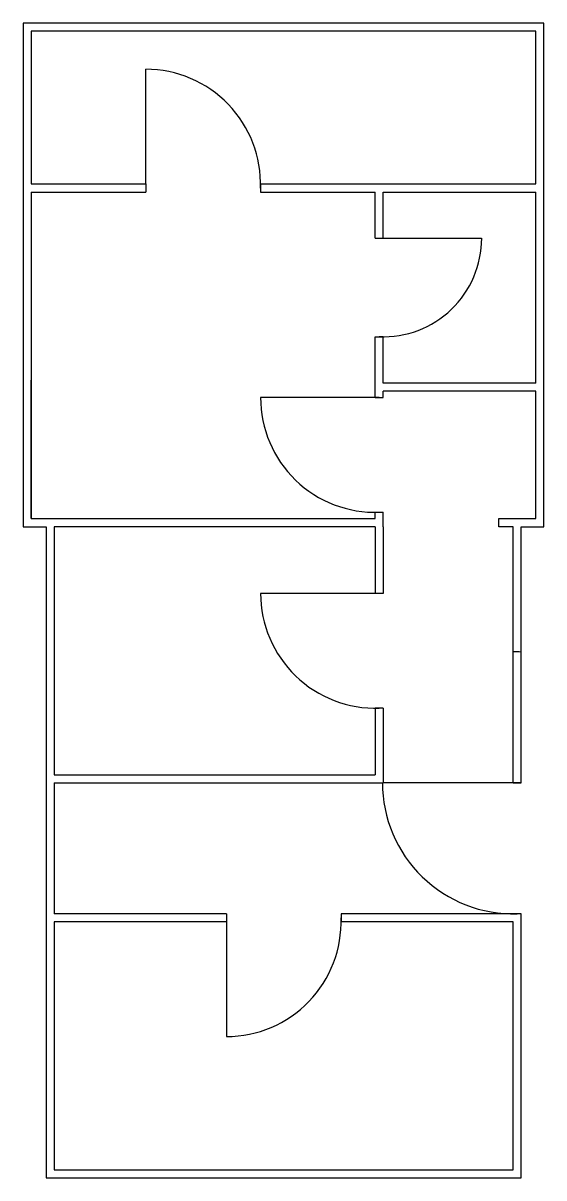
# Model space of a CAD drawing. Header units: millimetres. Extents: x 1432 to 2874, y 2485 to 4987.
# Drawn here: x 1432.35 to 1438.83, y 2485.11 to 2499.46 of the extents above; entities outside this region: 1.
import ezdxf

# ---------------------------------------------------------------- set-up
doc = ezdxf.new("R2010")
doc.units = ezdxf.units.MM

msp = doc.modelspace()

# ---------------------------------------------------------------- linework, layer by layer
for p, q in [((1432.455, 2499.364), (1432.455, 2497.464)), ((1433.882, 2497.464), (1433.882, 2498.89)), ((1432.455, 2497.464), (1433.882, 2497.464)), ((1433.882, 2497.464), (1433.882, 2497.364)), ((1435.308, 2497.464), (1436.836, 2497.464)), ((1435.308, 2497.464), (1435.308, 2497.364)), ((1436.836, 2497.464), (1438.735, 2497.464)), ((1432.455, 2497.364), (1433.882, 2497.364)), ((1435.308, 2497.364), (1436.736, 2497.364)), ((1436.736, 2496.789), (1436.736, 2497.364)), ((1436.836, 2497.364), (1438.735, 2497.364)), ((1436.836, 2496.789), (1436.836, 2497.364)), ((1436.736, 2496.789), (1436.836, 2496.789)), ((1436.836, 2496.789), (1438.059, 2496.789)), ((1436.736, 2494.81), (1436.736, 2495.565)), ((1436.736, 2495.565), (1436.836, 2495.565)), ((1436.836, 2494.99), (1436.836, 2495.565)), ((1432.455, 2493.304), (1432.455, 2495.024)), ((1438.735, 2494.99), (1436.836, 2494.99)), ((1438.735, 2494.89), (1436.836, 2494.89)), ((1436.836, 2494.81), (1436.836, 2494.89)), ((1436.736, 2494.81), (1435.309, 2494.81)), ((1436.736, 2494.81), (1436.836, 2494.81)), ((1432.643, 2493.304), (1436.736, 2493.304)), ((1436.736, 2493.304), (1436.736, 2493.384)), ((1436.736, 2493.384), (1436.836, 2493.384)), ((1436.836, 2493.304), (1436.836, 2493.384)), ((1436.836, 2493.204), (1436.836, 2493.304)), ((1438.275, 2493.304), (1438.553, 2493.304)), ((1438.275, 2493.204), (1438.275, 2493.304)), ((1436.736, 2493.204), (1432.743, 2493.204)), ((1436.736, 2493.204), (1436.736, 2492.375)), ((1436.836, 2493.204), (1436.836, 2492.375)), ((1438.453, 2493.204), (1438.275, 2493.204)), ((1436.736, 2492.375), (1435.309, 2492.375)), ((1436.836, 2492.375), (1436.736, 2492.375)), ((1436.736, 2490.949), (1436.736, 2490.121)), ((1436.836, 2490.949), (1436.736, 2490.949)), ((1436.836, 2490.949), (1436.836, 2490.021)), ((1432.743, 2490.121), (1436.736, 2490.121)), ((1432.743, 2490.021), (1436.836, 2490.021)), ((1438.453, 2490.021), (1436.836, 2490.021)), ((1438.553, 2490.021), (1438.453, 2490.021)), ((1438.453, 2490.021), (1438.553, 2490.021)), ((1434.885, 2488.393), (1432.743, 2488.393)), ((1434.885, 2488.293), (1432.743, 2488.293)), ((1434.885, 2488.393), (1434.885, 2488.293)), ((1434.885, 2488.293), (1434.885, 2486.867)), ((1438.453, 2488.393), (1436.311, 2488.393)), ((1436.311, 2488.393), (1436.311, 2488.293)), ((1438.453, 2488.293), (1436.311, 2488.293)), ((1438.553, 2488.393), (1438.453, 2488.393)), ((1438.503, 2488.394), (1438.503, 2488.393)), ((1434.778, 2485.21), (1436.418, 2485.21)), ((1434.778, 2485.11), (1436.418, 2485.11))]:
    msp.add_line(p, q)
for points in [[(1438.553, 2493.204), (1438.835, 2493.204), (1438.835, 2499.464), (1432.355, 2499.464), (1432.355, 2493.204), (1432.643, 2493.204)], [(1438.735, 2497.464), (1438.735, 2499.364), (1432.455, 2499.364), (1432.455, 2497.464)], [(1433.882, 2497.464), (1433.882, 2497.414)], [(1435.307, 2497.414), (1435.308, 2497.414), (1435.308, 2497.464)], [(1432.455, 2497.364), (1432.455, 2493.304), (1432.643, 2493.304)], [(1438.735, 2494.99), (1438.735, 2497.364)], [(1436.786, 2496.789), (1436.836, 2496.789)], [(1436.836, 2495.565), (1436.786, 2495.565), (1436.786, 2495.566)], [(1438.553, 2493.304), (1438.735, 2493.304), (1438.735, 2494.89)], [(1436.786, 2494.81), (1436.736, 2494.81)], [(1436.736, 2493.384), (1436.786, 2493.384)], [(1432.643, 2493.204), (1432.643, 2485.11), (1434.778, 2485.11)], [(1432.743, 2493.204), (1432.743, 2490.121)], [(1438.453, 2490.021), (1438.453, 2493.204)], [(1438.553, 2490.021), (1438.553, 2493.204)], [(1436.786, 2492.375), (1436.736, 2492.375)], [(1436.736, 2490.949), (1436.786, 2490.949), (1436.786, 2490.95)], [(1432.743, 2490.021), (1432.743, 2488.393)], [(1438.453, 2490.021), (1438.503, 2490.021)], [(1432.743, 2488.293), (1432.743, 2485.21), (1434.778, 2485.21)], [(1434.885, 2488.343), (1434.885, 2488.293)], [(1436.311, 2488.293), (1436.311, 2488.343), (1436.31, 2488.343)], [(1436.418, 2485.11), (1438.553, 2485.11), (1438.553, 2488.393)], [(1436.418, 2485.21), (1438.453, 2485.21), (1438.453, 2488.293)], [(1438.503, 2488.393), (1438.453, 2488.393)]]:
    msp.add_lwpolyline(points)
msp.add_circle((2872.921, 4986.298), 0.72)
for centre, radius, start, end in [((1433.882, 2497.464), 1.426, 357.9907, 90), ((1436.836, 2496.789), 1.224, 267.6584, 0), ((1436.736, 2494.81), 1.427, 180, 272.0081), ((1436.736, 2492.375), 1.426, 180, 272.0093), ((1438.453, 2490.021), 1.628, 86.4779, 90), ((1438.453, 2490.021), 1.628, 180, 271.7602), ((1434.885, 2488.293), 1.426, 270, 2.009)]:
    msp.add_arc(centre, radius, start, end)

doc.saveas('drawing.dxf')
